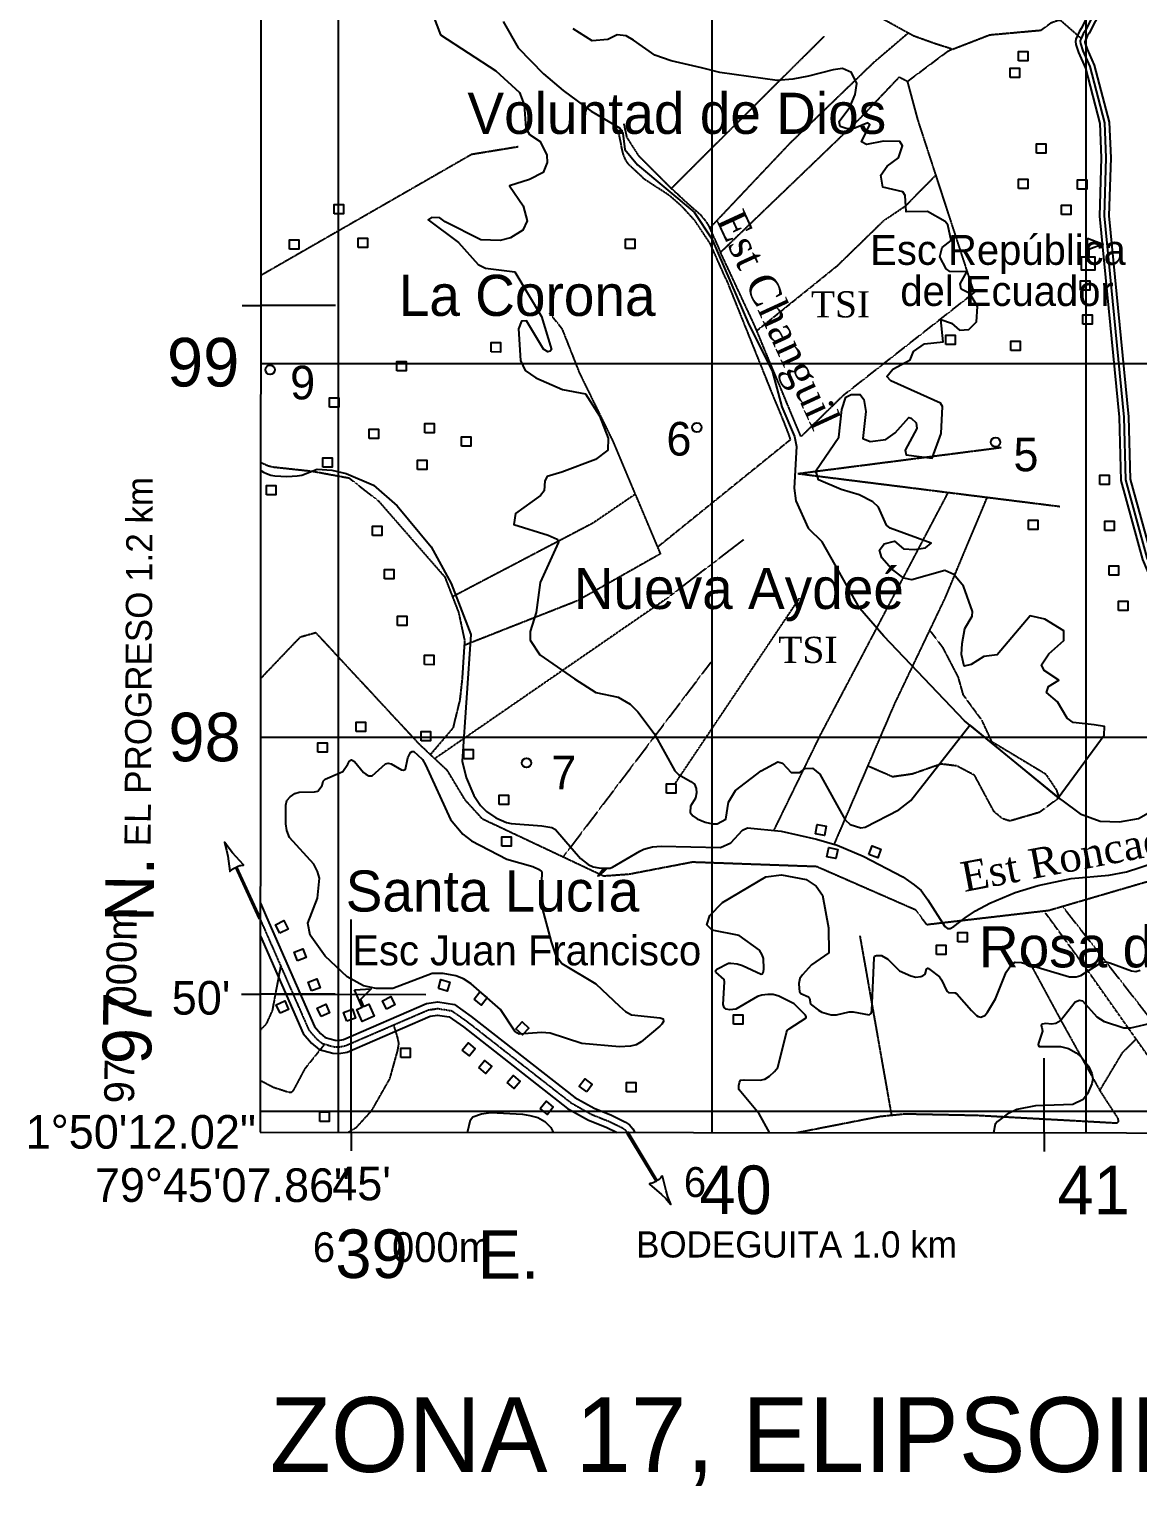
# Model space of a CAD drawing. Extents: x 638173 to 667318, y 9795622 to 9816401.
# Drawn here: x 638173 to 641139, y 9795997 to 9799895 of the extents above; entities that cross this region are included whole.
import ezdxf

# ---------------------------------------------------------------- set-up
doc = ezdxf.new("R2010")
doc.units = 0
doc.header["$MEASUREMENT"] = 0
doc.linetypes.add('DASHED', pattern=[0.75, 0.5, -0.25])
doc.linetypes.add('HIDDEN', pattern=[0.375, 0.25, -0.125])
for name, color, linetype in [('CAMINO2', 7, 'CONTINUOUS'), ('CAMINO5', 7, 'CONTINUOUS'), ('CAMINO6Y7', 7, 'CONTINUOUS'), ('CUADRICULAUTM', 7, 'CONTINUOUS'), ('EDIFICACION', 7, 'CONTINUOUS'), ('INFORMACIONMARGI', 7, 'CONTINUOUS'), ('NOMBRESPOBLADOS', 7, 'CONTINUOUS'), ('NOMBRESPROPIOS', 7, 'CONTINUOUS'), ('PANTANOINUNDACIO', 7, 'CONTINUOUS'), ('PARALELACAMINO', 7, 'CONTINUOUS'), ('PROYECCION', 7, 'CONTINUOUS'), ('PUNTOALTURA', 7, 'CONTINUOUS'), ('RIOINTERMITENTE', 7, 'CONTINUOUS'), ('TEXTOAZUL', 7, 'CONTINUOUS'), ('VALORCUADRICULAR', 7, 'CONTINUOUS'), ('VALORGEOGRAFICO', 7, 'CONTINUOUS')]:
    doc.layers.add(name, color=color, linetype=linetype)
doc.styles.add('cotas', font='SWITZN.TTF')
doc.styles.add('escuelas', font='SWZCONLN.TTF')
doc.styles.add('marginal', font='UNVR57W.TTF')
doc.styles.add('poblados', font='SWZCONDN.TTF')
doc.styles.add('rios', font='TIMESI_0.TTF')

# ---------------------------------------------------------------- blocks, each defined once
blk = doc.blocks.new('DESVIA')
at = {"layer": 'INFORMACIONMARGI', "color": 7, "linetype": 'Continuous'}
blk.add_lwpolyline([(202.16, 3.49), (185.9, 7.39), (147.68, 19.11), (146.85, 19.12), (146.96, 18.1), (149.36, 11.75), (149.85, 9.42), (150.15, 6.9), (150.53, 1.31), (-0.62, 1.3), (-0.61, -2.71), (150.58, -2.7), (150.4, -6.92), (149.98, -11.09), (149.1, -14.21), (146.85, -20.1), (146.86, -20.87), (147.8, -20.89), (188.55, -8.04), (203.45, -4.27), (223.03, -0.96), (223.77, -0.5), (223.03, 0.07), (202.16, 3.49)], close=True, dxfattribs=at)
blk = doc.blocks.new('COTA')
at = {"layer": 'PUNTOALTURA', "color": 1, "linetype": 'Continuous'}
blk.add_circle((0, 0), 12.5, dxfattribs=at)
blk = doc.blocks.new('CASA')
at = {"layer": 'EDIFICACION', "color": 4, "linetype": 'Continuous'}
blk.add_lwpolyline([(-12.57, -13.81), (-12.57, 11.18), (12.43, 11.18), (12.43, -13.82), (-12.57, -13.81)], close=True, dxfattribs=at)
blk = doc.blocks.new('ESCUEL')
at = {"layer": 'EDIFICACION', "color": 6, "linetype": 'Continuous'}
blk.add_lwpolyline([(-0.55, 67.48), (41.45, 51.74), (3.45, 37.48), (3.45, 17.27), (18.98, 17.27), (18.98, -17.74), (-16.02, -17.73), (-16.02, 17.27), (-0.55, 17.27), (-0.55, 67.48)], close=True, dxfattribs=at)

msp = doc.modelspace()

# ---------------------------------------------------------------- linework, layer by layer
at = {"layer": 'CAMINO2', "color": 2, "linetype": 'DASHED'}
msp.add_lwpolyline([(638791.34, 9797511.54), (638846.12, 9797386.85), (638920.73, 9797217.04), (638940.15, 9797194.51), (638956.74, 9797180.87), (638963.07, 9797179.08), (638988.26, 9797171.94), (639000.23, 9797171.37), (639018.75, 9797174.77), (639148.11, 9797230.7), (639240.59, 9797270.69), (639265.52, 9797274.3), (639303.43, 9797268.38), (639344.88, 9797239.14), (639622.62, 9797021.87), (639676.28, 9796991.55), (639723.23, 9796972.79), (639759.24, 9796955.47), (639766.86, 9796950.04), (639772.9, 9796942.32)], dxfattribs=at)
at = {"layer": 'CAMINO5', "color": 7, "linetype": 'Continuous'}
msp.add_lwpolyline([(641441.9, 9800383.71), (641278.54, 9800115.74), (641248.84, 9800094.97), (641217.3, 9800082.87), (641103.23, 9800052.38), (641075.68, 9800027.7), (641045.9, 9799984.6), (640997.89, 9799889.99), (640992.39, 9799881.75), (640987.11, 9799869.6), (640984.77, 9799864.22), (640984.22, 9799861.46), (640984.9, 9799856.33), (640991.19, 9799836.26), (641010.23, 9799794.44), (641049.46, 9799644.23), (641053.44, 9799550.32), (641048.24, 9799394.81), (641101.35, 9798856.81), (641105.53, 9798688.6), (641163.06, 9798479.92), (641286.33, 9798188.65), (641327.71, 9798173.79)], dxfattribs=at)
at = {"layer": 'CAMINO6Y7', "color": 2, "linetype": 'HIDDEN'}
for p, q in [((640298.61, 9799874.52), (639890.63, 9799468.54)), ((640700.95, 9799189.66), (640598.51, 9799504.3)), ((639993.27, 9799362.17), (640022.25, 9799297.45)), ((640036.75, 9799226.52), (639994.86, 9799320.53)), ((640237.43, 9798804.34), (640119.18, 9799087.84)), ((640208.95, 9798795.79), (639854.28, 9798509.08)), ((640774.19, 9798774.81), (640229.25, 9798704.69)), ((640631.12, 9798654.32), (640229.25, 9798704.69)), ((639854.28, 9798509.08), (639794.62, 9798650.64)), ((640735.51, 9798641.23), (640631.12, 9798654.32)), ((640929.73, 9798616.88), (640735.51, 9798641.23)), ((639861.9, 9798491.01), (639854.28, 9798509.08)), ((639899.15, 9797873.72), (640233.7, 9798372.22)), ((639996.25, 9798200.71), (639600.96, 9797679.47)), ((639257.7, 9797942.73), (639245.97, 9797953.74)), ((640326.92, 9797714.4), (640416.61, 9797922.83)), ((640937.79, 9797547.17), (640937.47, 9797547.57)), ((640480.27, 9796989.15), (640395.85, 9797468.66))]:
    msp.add_line(p, q, dxfattribs=at)
for points in [[(640524.41, 9799884.09), (640456.02, 9799921.8), (640394.84, 9799946.56), (640243.39, 9799984.64), (640180.16, 9800029.2), (640149.07, 9800060.32), (640142.42, 9800081.9), (639926.15, 9800258.34), (639888.42, 9800310.87), (639885.96, 9800346.06), (639860.63, 9800371.15), (639791.63, 9800388.34), (639773.08, 9800433.93), (639763.17, 9800486.92), (639669.63, 9800682.14)], [(640987.11, 9799869.6), (640934.72, 9799915.48), (640930.13, 9799918.3), (640925.75, 9799917.88), (640905.91, 9799910.6), (640879.16, 9799890.96), (640742.09, 9799878.53), (640643.79, 9799840.43), (640641.41, 9799841.19)], [(640524.41, 9799884.09), (640430.72, 9799804.08), (640207.68, 9799589.03), (639993.27, 9799362.17)], [(640641.41, 9799841.19), (640595.87, 9799855.72), (640538.74, 9799876.19), (640524.41, 9799884.09)], [(640522.69, 9799755.02), (640631.09, 9799836.26), (640641.41, 9799841.19)], [(640022.25, 9799297.45), (640398.05, 9799658.53), (640500.57, 9799766.62), (640522.69, 9799755.02)], [(640598.51, 9799504.3), (640550.32, 9799652.32), (640522.69, 9799755.02)], [(639763.29, 9799641.07), (639771.12, 9799605.44), (639802.7, 9799556.04), (639889.17, 9799469.88), (639890.63, 9799468.54)], [(639994.86, 9799320.53), (639953.78, 9799382.07), (639919.12, 9799420.02), (639886.54, 9799448.82), (639819.91, 9799492.13), (639777.14, 9799532.15), (639769.2, 9799543.05), (639762.86, 9799557.83), (639759.71, 9799569.29), (639748.96, 9799624.61)], [(639480.91, 9799579.53), (639356.13, 9799559.15), (638792.5, 9799235.42)], [(640119.18, 9799087.84), (640336.18, 9799262.88), (640459.81, 9799383.21), (640517.29, 9799421.77), (640598.51, 9799504.3)], [(639890.63, 9799468.54), (639939.03, 9799424.06), (639967.85, 9799398.9), (639983.98, 9799379.25), (639991.35, 9799366.46), (639993.27, 9799362.17)], [(640119.18, 9799087.84), (640112.36, 9799104.2), (640022.25, 9799297.45)], [(640036.75, 9799226.52), (640163.4, 9798911.06), (640190.29, 9798846.19), (640203.26, 9798812.97), (640208.95, 9798795.79)], [(640700.95, 9799189.66), (640350, 9798914.04), (640237.43, 9798804.34)], [(639794.62, 9798650.64), (639734.53, 9798793.24), (639645.58, 9798974.67), (639599.3, 9799092.05), (639565, 9799134.89)], [(638792.16, 9798735.44), (638812.41, 9798726.52), (638824.67, 9798723.45), (638930.48, 9798711.95), (639028.51, 9798693.87), (639107.34, 9798632.27), (639284.55, 9798429.02), (639321.41, 9798334.19), (639337.56, 9798259.22), (639330.95, 9798155.96), (639324.72, 9798100.15), (639306.44, 9798024.75), (639245.97, 9797953.74)], [(639794.62, 9798650.64), (639680.7, 9798572.79), (639305.22, 9798375.84)], [(640166.15, 9797752.68), (640290.54, 9798007.93), (640631.12, 9798654.32)], [(640582.1, 9798286.1), (640622.37, 9798370.54), (640735.51, 9798641.23)], [(640083.73, 9798528.22), (639873.8, 9798367.91), (639257.7, 9797942.73)], [(639861.9, 9798491.01), (639639.46, 9798365.11), (639336.71, 9798245.91)], [(639245.97, 9797953.74), (639216.56, 9797981.35), (638939.98, 9798279.41), (638897.28, 9798267.57), (638791.77, 9798156.94)], [(640416.61, 9797922.83), (640488.15, 9798089.08), (640582.1, 9798286.1)], [(640582.1, 9798286.1), (640616.59, 9798239.82), (640657.5, 9798161.16), (640670.95, 9798113.6), (640720.55, 9798046.08), (640746.72, 9797989.4), (640891.42, 9797902.44), (640920.61, 9797859.31), (640927.8, 9797838.09), (640875.24, 9797798.94), (640796.3, 9797775.96), (640776.64, 9797782.08), (640753.99, 9797801.11), (640702.17, 9797897.98), (640654.22, 9797923.29), (640612.22, 9797928.41), (640535.49, 9797901.6), (640482.62, 9797894.1), (640416.61, 9797922.83)], [(639600.96, 9797679.47), (639385.85, 9797780.85), (639339.48, 9797831.77), (639291.97, 9797910.56), (639257.7, 9797942.73)], [(640937.79, 9797547.17), (640900.25, 9797536.19), (640574.58, 9797498.36), (640544.44, 9797537.75), (640279.43, 9797653.8), (639947.06, 9797665.78), (639777.18, 9797633.21), (639709.4, 9797628.37), (639600.96, 9797679.47)], [(641247.09, 9797653.58), (641227.16, 9797631.78), (640937.79, 9797547.17)], [(641134.17, 9797192.58), (641012.41, 9797364.93), (640888.23, 9797534.79)], [(641333.58, 9797138.42), (641286.87, 9797095.37), (641176.07, 9797242.22), (640937.79, 9797547.17)], [(640835.98, 9797421.55), (640937.68, 9797233.59), (641036.84, 9797054.75)], [(638791.14, 9797216.59), (638808.1, 9797234.03), (638823.85, 9797268.95), (638846.12, 9797386.85)], [(639027.34, 9796944.18), (639048.33, 9796956.5), (639089.42, 9797001.57), (639137.87, 9797086.87), (639158.95, 9797163.09), (639161.66, 9797178.24), (639161.57, 9797182.85), (639158.79, 9797195.97), (639148.11, 9797230.7)], [(641036.84, 9797054.75), (641098.5, 9797157.68), (641134.17, 9797192.58)], [(641288.67, 9796975.06), (641247.92, 9797031.56), (641134.17, 9797192.58)], [(638963.07, 9797179.08), (638909.93, 9797112.88), (638878.54, 9797054.05), (638873.41, 9797049.26), (638865.65, 9797050.27), (638826.35, 9797062.85), (638791.05, 9797081.38)], [(641036.84, 9797054.75), (641084.6, 9796980.94), (641086.3, 9796974.03), (641084.89, 9796968.1)], [(640225.52, 9796942.34), (640448.52, 9796985.91), (640480.27, 9796989.15)], [(640480.27, 9796989.15), (640515.72, 9796992.76), (640708.85, 9796988.78), (641084.89, 9796968.1)]]:
    msp.add_lwpolyline(points, dxfattribs=at)
at = {"layer": 'CUADRICULAUTM', "color": 2, "linetype": 'Continuous'}
for points in [[(639000, 9796943.25), (639000, 9797000), (639000, 9798000), (639000, 9799000), (639000, 9800000), (639000, 9801000), (639000, 9802000), (639000, 9803000), (639000, 9804000), (639000, 9805000), (639000, 9806000), (639000, 9807000), (639000, 9808000), (639000, 9809000), (639000, 9810000), (639000, 9811000), (639000, 9812000), (639000, 9813000), (639000, 9814000), (639000, 9815369.88)], [(640000, 9796942.47), (640000, 9797000), (640000, 9798000), (640000, 9799000), (640000, 9800000), (640000, 9801000), (640000, 9802000), (640000, 9803000), (640000, 9804000), (640000, 9805000), (640000, 9806000), (640000, 9807000), (640000, 9808000), (640000, 9809000), (640000, 9810000), (640000, 9811000), (640000, 9812000), (640000, 9813000), (640000, 9814000), (640000, 9815369.17)], [(641000, 9796941.7), (641000, 9797000), (641000, 9798000), (641000, 9799000), (641000, 9800000), (641000, 9801000), (641000, 9802000), (641000, 9803000), (641000, 9804000), (641000, 9805000), (641000, 9806000), (641000, 9807000), (641000, 9808000), (641000, 9809000), (641000, 9810000), (641000, 9811000), (641000, 9812000), (641000, 9813000), (641000, 9814000), (641000, 9815368.47)], [(638792.34, 9799000), (639000, 9799000), (640000, 9799000), (641000, 9799000), (642000, 9799000), (643000, 9799000), (644000, 9799000), (645000, 9799000), (646000, 9799000), (647000, 9799000), (648000, 9799000), (649000, 9799000), (650000, 9799000), (651000, 9799000), (652000, 9799000), (653000, 9799000), (654000, 9799000), (655000, 9799000), (656000, 9799000)], [(638791.67, 9798000), (639000, 9798000), (640000, 9798000), (641000, 9798000), (642000, 9798000), (643000, 9798000), (644000, 9798000), (645000, 9798000), (646000, 9798000), (647000, 9798000), (648000, 9798000), (649000, 9798000), (650000, 9798000), (651000, 9798000), (652000, 9798000), (653000, 9798000), (654000, 9798000), (655000, 9798000), (656000, 9798000)], [(638791, 9797000), (639000, 9797000), (640000, 9797000), (641000, 9797000), (642000, 9797000), (643000, 9797000), (644000, 9797000), (645000, 9797000), (646000, 9797000), (647000, 9797000), (648000, 9797000), (649000, 9797000), (650000, 9797000), (651000, 9797000), (652000, 9797000), (653000, 9797000), (654000, 9797000), (655000, 9797000), (656000, 9797000)]]:
    msp.add_lwpolyline(points, dxfattribs=at)
at = {"layer": 'PANTANOINUNDACIO', "color": 2, "linetype": 'Continuous'}
for points in [[(639253.43, 9799930.7), (639272.7, 9799879.48), (639421.52, 9799782.81), (639484.68, 9799725.22), (639497.28, 9799691.9), (639501.68, 9799629.33), (639511.45, 9799612.94), (639539.77, 9799594.39), (639557.55, 9799557.71), (639558.38, 9799537.44), (639547.5, 9799511.32), (639511.56, 9799492.21), (639458.14, 9799475.21), (639494.67, 9799421.82), (639505.3, 9799381.52), (639493.75, 9799357.16), (639460.8, 9799336.59), (639433.09, 9799328.95), (639381.09, 9799331.25), (639285.83, 9799379.24), (639271.39, 9799389.64), (639249.28, 9799391.02), (639239.81, 9799384.43), (639321.27, 9799323.82), (639373.64, 9799265.17), (639393.56, 9799255.01), (639472.11, 9799245.57), (639543.28, 9799125.66), (639570.08, 9799037.31), (639566.15, 9799033.34), (639560.2, 9799031.59), (639548.85, 9799038.51), (639503.58, 9799114.19), (639489.62, 9799112.88), (639481.43, 9799092.42), (639486.96, 9799008.09), (639499.77, 9798981.25), (639528.22, 9798962.05), (639599.73, 9798930.73), (639661.37, 9798919.17), (639698.55, 9798860.26), (639722.09, 9798799.86), (639721.13, 9798768.6), (639687.39, 9798742.91), (639597.85, 9798709.24), (639558.29, 9798697.43), (639551.91, 9798685.98), (639550.18, 9798659.64), (639540.59, 9798647.11), (639473.96, 9798598.91), (639469.69, 9798569.13), (639560.89, 9798540.73), (639585.6, 9798529.65), (639588.72, 9798522.05), (639540.17, 9798414.08), (639529.17, 9798333.68), (639513, 9798283.4), (639513, 9798259.91), (639538.46, 9798220.75), (639631.5, 9798156.82), (639689.11, 9798119.67), (639748.63, 9798107.58), (639780.65, 9798088.83), (639800.61, 9798067.85), (639844.63, 9798010), (639900.39, 9797909.82), (639910.19, 9797900.67)], [(640630.28, 9799371), (640623.06, 9799380.29), (640575.98, 9799406.84), (640518.95, 9799405.87), (640516.05, 9799449.66), (640509.71, 9799459.33), (640456.03, 9799472.05), (640450.89, 9799503.81), (640468.41, 9799528.16), (640498.69, 9799550.01), (640508.71, 9799582.57), (640501.83, 9799594.05), (640458.63, 9799595.04), (640412.54, 9799585.83), (640399.49, 9799593.17), (640421.5, 9799639.64), (640416.61, 9799643.72), (640381.68, 9799629.9), (640360.83, 9799627.52), (640341.87, 9799633.76), (640339.44, 9799647.78), (640368.38, 9799685.85), (640382.74, 9799719.9), (640387.08, 9799749.18), (640372.81, 9799778.4), (640348.39, 9799789.27), (640323.18, 9799785.56), (640257.19, 9799768.53), (640215.88, 9799761.1), (640173.36, 9799757.11), (640020.32, 9799778.29), (639971.42, 9799790.94), (639889.89, 9799809.42), (639846.78, 9799825.21), (639789.59, 9799865.12), (639769.43, 9799876.92), (639745.54, 9799879.56), (639721.03, 9799866.68), (639678.53, 9799863.57), (639627.73, 9799895.86)], [(640268.53, 9797916.99), (640288.25, 9797901.43), (640355.91, 9797779.22), (640368.66, 9797766.46), (640397.33, 9797757.47), (640409.24, 9797759.7), (640499.49, 9797805.92), (640530.94, 9797831.26), (640689.14, 9798032.2), (640925.3, 9797838.43), (641048.24, 9798005.85), (641049.2, 9798028.55), (641021.4, 9798033.51), (640965.43, 9798039.75), (640949.96, 9798051.6), (640923.99, 9798094.7), (640893.93, 9798119.64), (640900.03, 9798136.25), (640927.3, 9798153.26), (640888.25, 9798179.04), (640880.86, 9798193.98), (640900.78, 9798223.68), (640940.55, 9798259.2), (640940.86, 9798284.68), (640889.88, 9798316.45), (640850.32, 9798324.66), (640762.63, 9798221), (640726.71, 9798216.42), (640692.88, 9798194.76), (640674.25, 9798190.65), (640667.13, 9798221.72), (640668.47, 9798251.18), (640675.71, 9798290.64), (640695.01, 9798323.76), (640696.03, 9798336.13), (640671.8, 9798404.16), (640646.63, 9798435.76), (640622.04, 9798446.19), (640533.8, 9798421.32), (640512.25, 9798425.45), (640479.77, 9798450.36), (640454.02, 9798480.22), (640447.09, 9798500.47), (640459.67, 9798517.35), (640488.01, 9798524.78), (640511.71, 9798504.4), (640541.12, 9798502.09), (640570.94, 9798507.18), (640586.16, 9798519.56), (640476.24, 9798559.34), (640466.38, 9798567.48), (640444.55, 9798615.36), (640429.97, 9798630.31), (640393.56, 9798648.86), (640344.81, 9798663.25), (640284.34, 9798689.12), (640277.34, 9798712.92), (640339.13, 9798803.22), (640346.68, 9798876.87), (640357.27, 9798910), (640371.89, 9798917.41), (640395.43, 9798916.88), (640405.67, 9798903.88), (640410.8, 9798871.95), (640402.84, 9798799.73), (640422.4, 9798791.57), (640464.67, 9798797.09), (640489.73, 9798814.87), (640526.22, 9798855.26), (640532.61, 9798853.93), (640545.91, 9798840.91), (640547.34, 9798826.3), (640516.08, 9798768.23), (640518.88, 9798755.28), (640588.36, 9798746.84), (640612.45, 9798813.1), (640616.37, 9798885.34), (640610.77, 9798894.25), (640477.87, 9798953.38), (640466.94, 9798965.62), (640483.51, 9798984.69), (640529.48, 9799009.85), (640538.33, 9799032.27), (640568.07, 9799053.02), (640618.24, 9799058.25), (640611.74, 9799117.37), (640640.23, 9799107.53), (640661.17, 9799089.56), (640686.12, 9799091.38), (640706.65, 9799111.84), (640709.75, 9799152.5), (640688.94, 9799186.92), (640666.4, 9799199.17), (640663.46, 9799212.9), (640681.11, 9799245.31), (640635.35, 9799246.6), (640625.7, 9799252.96), (640609.31, 9799285.68), (640614.76, 9799310.71), (640639.22, 9799329.34), (640630.28, 9799371)], [(639544.16, 9797639.8), (639541.2, 9797556.04), (639568.77, 9797452.81), (639579.66, 9797420.58), (639597.58, 9797394.37), (639688.64, 9797340.8), (639751.56, 9797280.43), (639767.8, 9797265.96), (639784.15, 9797257.28), (639861.14, 9797249.85), (639868.76, 9797246.53), (639869.81, 9797239.53), (639864.86, 9797232.92), (639859.44, 9797227.36), (639809.77, 9797185.3), (639796.71, 9797177.16), (639781.51, 9797173.51), (639752.18, 9797171.45), (639650.86, 9797180.73), (639566.09, 9797207.98), (639543.41, 9797209.89), (639483.63, 9797205.84), (639477.04, 9797208.96), (639472.1, 9797214.01), (639433.9, 9797271.28), (639354.87, 9797340.63), (639334.9, 9797353.73), (639314.43, 9797361.96), (639280.62, 9797368.31), (639250.7, 9797367.98), (639145.48, 9797328.26), (639100.69, 9797327.6), (639067.44, 9797335.25), (639023.76, 9797359.03), (638964.27, 9797414.52), (638924.52, 9797470.68), (638918.42, 9797502.66), (638943.69, 9797569.98), (638949.26, 9797622.76), (638944.14, 9797640.55), (638933.95, 9797660.27), (638869.26, 9797732.2), (638861.79, 9797750.99), (638859.36, 9797768.26), (638859.37, 9797818.33), (638862.26, 9797831.04), (638870.99, 9797840.61), (638883.59, 9797849.81), (638895.28, 9797852.74), (638936.39, 9797853.69), (638945.03, 9797856.22), (638956.2, 9797871.08), (638959.64, 9797882.76), (638964.88, 9797887.54), (639003.89, 9797904.73), (639011.52, 9797908.91), (639025.04, 9797928.29), (639028.91, 9797935.56), (639035.47, 9797940.04), (639043.44, 9797935.56), (639066.77, 9797905.66), (639073.48, 9797901.16), (639081.23, 9797897.29), (639090.64, 9797896.73), (639125.79, 9797928.77), (639132.74, 9797930.5), (639140.81, 9797928.77), (639168.91, 9797912.79), (639174.23, 9797911.82), (639179.12, 9797914.48), (639186, 9797944.76), (639193.13, 9797959.53), (639197.49, 9797961.71), (639201.8, 9797961.62), (639212.02, 9797953.48), (639224.61, 9797940.88), (639232.58, 9797926.63), (639300.3, 9797779.8), (639333.13, 9797741.15), (639356.31, 9797722.89), (639450.2, 9797673.68), (639520.12, 9797654.24), (639537.33, 9797646.54), (639544.16, 9797639.8)], [(639910.19, 9797900.67), (639942.63, 9797882.12), (639952.52, 9797874.38), (639957.37, 9797863.21), (639958.09, 9797851.59), (639955.51, 9797837.41), (639942.36, 9797815.97), (639940.59, 9797798.97), (639947.97, 9797789.82), (639959.9, 9797781.47), (639981.37, 9797773.11), (640000.4, 9797768.72), (640013.53, 9797768.85), (640036.33, 9797781.11), (640043.27, 9797826.72), (640062.55, 9797857.72), (640130.95, 9797910.21), (640175.71, 9797933.98), (640187.65, 9797931.05), (640210.79, 9797906.15), (640234.21, 9797905.4), (640249.04, 9797916.33), (640268.53, 9797916.99)], [(640153.37, 9796942.35), (640125.23, 9796992.83), (640072.53, 9797056.98), (640071.02, 9797059.84), (640071.51, 9797068.75), (640073, 9797076.67), (640075.9, 9797082.29), (640085.87, 9797083.6), (640128.07, 9797083.06), (640140.82, 9797085.08), (640153.69, 9797093.5), (640167.06, 9797105.87), (640175.8, 9797116.51), (640198.55, 9797210.55), (640200.59, 9797215.17), (640206.26, 9797220.19), (640251.33, 9797249.83), (640251.27, 9797252.33), (640249.16, 9797256.82), (640219.31, 9797286.58), (640178.07, 9797307.8), (640162.9, 9797312.15), (640148.66, 9797312.15), (640132.52, 9797310.25), (640121, 9797306.18), (640063.27, 9797272.81), (640054.96, 9797271.31), (640047.05, 9797270.68), (640037.55, 9797272.58), (640032.22, 9797277.31), (640029.32, 9797284.92), (640033.17, 9797345.52), (640031.85, 9797351.72), (640009.69, 9797371.34), (640009.18, 9797375.13), (640012.23, 9797379.89), (640043.25, 9797395.4), (640049.87, 9797395.42), (640066.99, 9797393.82), (640080.66, 9797389.16), (640130.99, 9797365.82), (640134.73, 9797367.23), (640137.5, 9797372.39), (640138.21, 9797380.21), (640136.78, 9797408.26), (640133.47, 9797417.88), (640126.26, 9797430.48), (640071.99, 9797469.86), (639999.86, 9797484.27), (639985.18, 9797498.66), (639993.34, 9797523.05), (640027.93, 9797558.22), (640143.32, 9797626.74), (640185.73, 9797631.77), (640251.53, 9797619.49), (640278.46, 9797601.83), (640295, 9797577.65), (640311.19, 9797490.07), (640311.61, 9797423.23), (640265.57, 9797391.13), (640241.21, 9797364.3), (640234.76, 9797354.3), (640231.57, 9797341.65), (640232.29, 9797327.91), (640233.5, 9797319.72), (640237.35, 9797314.18), (640257.69, 9797305.88), (640260.49, 9797301.89), (640262.66, 9797287.18), (640265.82, 9797284.11), (640284.11, 9797269.59), (640292.98, 9797264.98), (640305.56, 9797261.16), (640318.56, 9797257.89), (640332.79, 9797257.78), (640366.07, 9797265.77), (640377.01, 9797265.62), (640420.03, 9797257.36), (640425.08, 9797261.02), (640426.96, 9797269.24), (640432.86, 9797409.57), (640434.24, 9797414.1), (640439.8, 9797416.52), (640452.97, 9797416.63), (640470.13, 9797406.68), (640501.11, 9797375.07), (640531, 9797361.43), (640545.07, 9797358.41), (640557.7, 9797359.76), (640563.29, 9797361.45), (640569.37, 9797366), (640573.51, 9797379.53), (640576.45, 9797382.71), (640578.98, 9797381.7), (640581.87, 9797379.05), (640608.34, 9797358.91), (640613.07, 9797351.31), (640627.57, 9797320.43), (640631.8, 9797317.32), (640649.84, 9797315.88), (640654.39, 9797313.35)], [(640654.39, 9797313.35), (640693.96, 9797269.1), (640706.82, 9797255.64), (640711.89, 9797252.97), (640718.61, 9797251.24), (640729.51, 9797255.64), (640736.48, 9797264.76), (640757.52, 9797300.05), (640786.59, 9797371.67), (640800.79, 9797391.69), (640810.81, 9797398.4), (640827.44, 9797397.77), (640955.69, 9797359.53), (640973.42, 9797358.69), (640986.37, 9797362.64), (641042.3, 9797398.37), (641052.83, 9797399.34), (641063.82, 9797396.51), (641121.66, 9797374.84), (641133.19, 9797373.34), (641145.01, 9797376.75)], [(641180.3, 9797235.95), (641118.81, 9797221.67), (641101.52, 9797221.61), (641049.55, 9797238.34), (641030.24, 9797250.89), (640991.67, 9797293.74), (640982.4, 9797295.82), (640970.9, 9797291.69), (640931.89, 9797241.12), (640919.53, 9797234.37), (640907.36, 9797232.66), (640892.11, 9797233.9), (640882.66, 9797232.61), (640880.3, 9797228.7), (640881.72, 9797223.97), (640883.34, 9797214.11), (640872.73, 9797181.9), (640871.6, 9797176.91), (640874.62, 9797172.92), (640881.24, 9797172.45), (640931.73, 9797172.7), (640953.09, 9797167.72), (640973.36, 9797155.5), (640986.65, 9797145.5), (640996.43, 9797132.4), (641006.98, 9797120.45), (641015.27, 9797100.35), (641018.32, 9797085.94), (641015.81, 9797072.72), (641003.82, 9797046.28), (640992.16, 9797031.29), (640965.09, 9797017.81)], [(639345.03, 9796942.98), (639353.59, 9796976.14), (639359.24, 9796984.18), (639382.86, 9796992.9), (639408.19, 9796996.42), (639492.5, 9796991.82), (639511.74, 9796988.41), (639533.93, 9796982.75), (639552.1, 9796972.47), (639567.91, 9796955.8), (639571.41, 9796951.04), (639573.16, 9796947.37), (639574.44, 9796942.8)], [(640965.09, 9797017.81), (640864.67, 9797014.29), (640815.34, 9797003.84), (640788.98, 9796991.61), (640763.51, 9796972.47), (640756.64, 9796964.72), (640752.8, 9796941.89)]]:
    msp.add_lwpolyline(points, dxfattribs=at)
at = {"layer": 'PARALELACAMINO', "color": 7, "linetype": 'Continuous'}
msp.add_line((638791.37, 9797556), (638807.44, 9797518.41), dxfattribs=at)
for points in [[(641424.39, 9800379), (641269.23, 9800124.48), (641242.93, 9800106.09), (641213.44, 9800094.78), (641097.12, 9800063.68), (641066.24, 9800036.02), (641035.14, 9799991.01), (640987.08, 9799896.31), (640981.4, 9799887.8), (640972.74, 9799867.82), (640971.56, 9799861.87), (640972.65, 9799853.62), (640979.49, 9799831.78), (640998.41, 9799790.24), (641037.03, 9799642.36), (641040.93, 9799550.26), (641035.72, 9799394.4), (641088.87, 9798856.04), (641093.07, 9798686.76), (641151.23, 9798475.81), (641276.95, 9798178.74), (641323.49, 9798162.03)], [(641438.54, 9800354.17), (641287.85, 9800107), (641254.75, 9800083.85), (641221.16, 9800070.96), (641109.34, 9800041.08), (641085.12, 9800019.38), (641056.66, 9799978.19), (641008.7, 9799883.67), (641003.38, 9799875.7), (640996.91, 9799860.88), (640997.15, 9799859.04), (641002.89, 9799840.74), (641022.05, 9799798.64), (641061.89, 9799646.1), (641065.95, 9799550.38), (641060.76, 9799395.22), (641113.83, 9798857.58), (641117.99, 9798690.44), (641174.89, 9798484.03), (641295.71, 9798198.56), (641331.93, 9798185.55)], [(638807.44, 9797518.41), (638935.7, 9797226.48), (638952.42, 9797207.07), (638965.03, 9797196.71), (638991.1, 9797189.32), (638999.05, 9797188.95), (639013.63, 9797191.62), (639235.78, 9797287.68), (639265.62, 9797292), (639310.17, 9797285.04), (639355.32, 9797253.19), (639632.37, 9797036.46), (639683.87, 9797007.36), (639730.28, 9796988.82), (639768.18, 9796970.59), (639779.08, 9796962.82), (639787.34, 9796952.26), (639793.17, 9796942.63)], [(638791.31, 9797468.13), (638905.76, 9797207.6), (638927.88, 9797181.95), (638948.45, 9797165.03), (638985.42, 9797154.56), (639001.41, 9797153.79), (639023.87, 9797157.92), (639245.4, 9797253.7), (639265.42, 9797256.6), (639296.69, 9797251.72), (639334.44, 9797225.09), (639612.87, 9797007.28), (639668.69, 9796975.74), (639716.18, 9796956.76), (639745.48, 9796942.67)]]:
    msp.add_lwpolyline(points, dxfattribs=at)
at = {"layer": 'PROYECCION', "color": 7, "linetype": 'Continuous'}
for p, q in [((638742.39, 9799155.2), (638792.39, 9799155.16)), ((638992.39, 9799155.01), (638792.39, 9799155.16)), ((639033.92, 9797112.36), (639034.2, 9797512.36)), ((638741.17, 9797312.57), (638791.17, 9797312.53)), ((638741.17, 9797312.57), (638791.17, 9797312.53)), ((638991.17, 9797312.38), (638791.17, 9797312.53)), ((638834.06, 9797312.5), (639234.06, 9797312.22)), ((639033.8, 9796943.2), (639033.95, 9797143.2)), ((640887.89, 9796941.78), (640888.04, 9797141.78)), ((639033.8, 9796943.2), (639033.76, 9796893.2)), ((639033.8, 9796943.2), (639033.76, 9796893.2)), ((640887.89, 9796941.78), (640887.85, 9796891.78))]:
    msp.add_line(p, q, dxfattribs=at)
msp.add_lwpolyline([(638790.96, 9796943.41), (666604.83, 9796921.85), (666619.7, 9815350.33), (638803.33, 9815370.02)], close=True, dxfattribs=at)
at = {"layer": 'RIOINTERMITENTE', "color": 132, "linetype": 'Continuous'}
for points in [[(639440.85, 9799915.27), (639480.69, 9799844.67), (639548.35, 9799775.27), (639601.09, 9799730.23), (639676.38, 9799675.59), (639751.95, 9799630.49), (639760.52, 9799616.44), (639765.92, 9799572.24), (639799.96, 9799531.85)], [(639799.96, 9799531.85), (639951.35, 9799404.8), (639998.83, 9799333.49), (640097.89, 9799104.22), (640160.65, 9798980.69), (640186.03, 9798884.09), (640220.43, 9798805.01), (640225.37, 9798778.36), (640219.11, 9798666.96), (640223.58, 9798632.92), (640257.07, 9798559.87), (640294.55, 9798523.35)], [(638792.15, 9798713.66), (638792.17, 9798713.64), (638799.47, 9798709.08), (638807.62, 9798705.52), (638819.19, 9798701.62), (638830.37, 9798699.78), (638845.61, 9798698.4), (638860.3, 9798697.88), (638876.55, 9798698.23), (638889.58, 9798699.41), (638902.18, 9798701.04), (638942.97, 9798717.52), (638982.04, 9798714.55), (639020.44, 9798706.14), (639094.03, 9798674.33), (639157.12, 9798619.6), (639247.88, 9798509.49), (639301.25, 9798411.11), (639354.01, 9798274.96), (639331.23, 9797936.01), (639341.52, 9797892.07), (639362.06, 9797843.91), (639379.94, 9797817.16), (639396.35, 9797801.35), (639420.93, 9797784.76), (639449.92, 9797772.26), (639462.62, 9797769.06), (639544.1, 9797762.99), (639570.92, 9797758.43), (639581.16, 9797753.31), (639648, 9797675.7), (639668.6, 9797659.7), (639681.97, 9797653.35), (639696.94, 9797650.59), (639712.13, 9797649.57), (639726.8, 9797650.08), (639733.44, 9797652.35), (639806.1, 9797695.07), (639817.39, 9797700.71), (639840.17, 9797706.79), (639863.84, 9797708.86), (640021.91, 9797704.81), (640049.69, 9797717.43), (640081.25, 9797751.46), (640094.07, 9797757.43), (640184.51, 9797749.27), (640278.67, 9797727.87), (640334.26, 9797711.02), (640404.18, 9797682.35), (640509.75, 9797627.02), (640540.63, 9797605.55), (640558.55, 9797589.67), (640576.73, 9797565.43), (640622.61, 9797494.02), (640629.27, 9797488.82), (640636.15, 9797488.48), (640646.2, 9797493.49), (640677.06, 9797517.06), (640703.97, 9797535.51), (640742.82, 9797556.06), (640810.55, 9797585), (640872.3, 9797603.68), (640959.95, 9797622.35), (641061.21, 9797631.32), (641108.48, 9797640.43), (641182.06, 9797664.37)], [(640935.31, 9797831.44), (640674.5, 9798044.14), (640458.78, 9798271), (640394.81, 9798344.29), (640294.55, 9798523.35)], [(640935.31, 9797831.44), (640984.42, 9797795.14), (641037.92, 9797775.47), (641089.14, 9797773.48), (641140.61, 9797782.83), (641167.12, 9797797.9), (641228.84, 9797920.69), (641242.3, 9797937.62), (641260.77, 9797955.57), (641343.45, 9797998.68)]]:
    msp.add_lwpolyline(points, dxfattribs=at)

# ---------------------------------------------------------------- block references
at = {"layer": 'EDIFICACION', "color": 4, "linetype": 'Continuous'}
for p in [(640832.03, 9799823.65), (640809.99, 9799778.93), (640880.21, 9799576.66), (640831.92, 9799482.24), (640989.91, 9799479.88), (639001.16, 9799414.23), (640947.34, 9799412.47), (638881.95, 9799319.37), (639065.48, 9799323.85), (639780.98, 9799321.94), (640997.53, 9799210.25), (641004.02, 9799119.05), (639421.19, 9799044.64), (640637.15, 9799064.86), (640811.36, 9799048.87), (639168.96, 9798994.33), (638988.59, 9798896.76), (639094.65, 9798813), (639243.57, 9798828.74), (639342.25, 9798792.37), (638970.85, 9798736.66), (639223.91, 9798730.11), (638820.41, 9798662.35), (641049.58, 9798689.76), (639103.68, 9798553.76), (640858.79, 9798569.63), (641062.47, 9798567.19), (639135.76, 9798437.46), (641074.45, 9798447.27), (641099.61, 9798352.79), (639170.86, 9798312.76), (639243.31, 9798208.12), (639060.09, 9798029.37), (639233.88, 9798004.21), (638957.69, 9797973.83), (639348.52, 9797956.47), (639442.85, 9797833.85), (639890.19, 9797864.12), (639450.01, 9797722.57), (640669.46, 9797466.35), (640612.83, 9797432.78), (640069.11, 9797246.63), (639179.23, 9797157.21), (639782.87, 9797065.26), (638962.89, 9796986.31)]:
    msp.add_blockref('CASA', p, dxfattribs=at)
at = {"layer": 'EDIFICACION', "color": 6, "linetype": 'Continuous'}
msp.add_blockref('ESCUEL', (641004.27, 9799267.79), dxfattribs=at)
at = {"layer": 'EDIFICACION', "color": 4, "linetype": 'Continuous'}
for p, xscale, yscale, rotation in [((640290.99, 9797753.2), 1.000000321662141, 1.000000321662141, 349.4589496453905), ((640321.7, 9797691.4), 0.9999982414707655, 0.9999982414707655, 348.4806108767034), ((640435.92, 9797694.93), 0.9999991412218566, 0.9999991412218566, 339.3222312306625), ((638848.15, 9797494.02), 1.000000745293669, 1.000000745293669, 25.99839786942356), ((638897.46, 9797419.47), 1.000001246792588, 1.000001246792588, 21.86938432375184), ((638934.82, 9797338.54), 1.00000077813424, 1.00000077813424, 20.1865947690691), ((639283.33, 9797337.47), 0.9999995797617218, 0.9999995797617218, 343.5427648726417), ((639133.91, 9797290.45), 0.9999998483954835, 0.9999998483954835, 27.30508642444593), ((639381.35, 9797302.18), 1.000000281026118, 1.000000281026118, 321.7218723930811), ((638849.8, 9797279.23), 1.000001468989435, 1.000001468989435, 24.16043508423803), ((638959.51, 9797270.52), 0.9999970322205906, 0.9999970322205906, 23.93529061848527), ((639029.62, 9797257.54), 1.000000396927685, 1.000000396927685, 20.18034907261539), ((639493, 9797222.1), 1.000000266671236, 1.000000266671236, 317.587399354093), ((639349.54, 9797165.9), 1.000001990990283, 1.000001990990283, 320.3320286440789), ((639393.76, 9797118.89), 1.000001990990283, 1.000001990990283, 320.3320286440789), ((639469.76, 9797078.8), 1.000001990990283, 1.000001990990283, 320.3320286440789), ((639660.67, 9797069.58), 0.9999972474360683, 0.9999972474360683, 53.14659093132227), ((639558.2, 9797009.68), 1.000001990990283, 1.000001990990283, 320.3320286440789)]:
    msp.add_blockref('CASA', p, dxfattribs=dict(at, xscale=xscale, yscale=yscale, rotation=rotation))
at = {"layer": 'EDIFICACION', "color": 6, "linetype": 'Continuous', "xscale": 0.9999985738888103, "yscale": 0.9999985738888103, "rotation": 23.64978809097014}
msp.add_blockref('ESCUEL', (639070.79, 9797262.67), dxfattribs=at)
at = {"layer": 'INFORMACIONMARGI', "color": 7, "linetype": 'Continuous'}
for p, xscale, yscale, rotation in [((638788.5, 9797515.86), 0.9999987797580907, 0.9999987797580907, 114.6994100504318), ((639774.25, 9796942.13), 1.000000318116789, 1.000000318116789, 301.0817629308393)]:
    msp.add_blockref('DESVIA', p, dxfattribs=dict(at, xscale=xscale, yscale=yscale, rotation=rotation))
at = {"layer": 'PUNTOALTURA', "color": 1, "linetype": 'Continuous'}
for p in [(638817.38, 9798983.42), (639959.12, 9798829.12), (640758.02, 9798789.5), (639503.21, 9797931.39)]:
    msp.add_blockref('COTA', p, dxfattribs=at)

# ---------------------------------------------------------------- texts
at = {"layer": 'INFORMACIONMARGI', "color": 7, "linetype": 'Continuous', "style": 'poblados'}
msp.add_text('EL PROGRESO 1.2 km', height=70, rotation=89.66612, dxfattribs=at).set_placement((638497.65, 9797708.1))
for s, height, p in [('BODEGUITA 1.0 km', 70, (639796.31, 9796608.19)), ('ZONA 17, ELIPSOIDE WGS 84', 200, (638816.45, 9796034.42))]:
    msp.add_text(s, height=height, dxfattribs=at).set_placement(p)
at = {"layer": 'NOMBRESPOBLADOS', "color": 7, "linetype": 'Continuous', "style": 'poblados'}
for s, p in [('Voluntad de Dios', (639345.18, 9799614.45)), ('La Corona', (639161.45, 9799127.4)), ('Nueva Ayde%%233', (639629.78, 9798343.35)), ('Santa Luc%%237a', (639019.56, 9797533.76)), ('Rosa de Oro', (640713.57, 9797384.42))]:
    msp.add_text(s, height=110, dxfattribs=at).set_placement(p)
at = {"layer": 'NOMBRESPROPIOS', "color": 6, "linetype": 'Continuous', "style": 'escuelas'}
for s, p in [('Esc Rep%%250blica', (640422.63, 9799263.98)), ('del Ecuador', (640503.26, 9799154.03)), ('Esc Juan Francisco', (639037.16, 9797389.86))]:
    msp.add_text(s, height=80, dxfattribs=at).set_placement(p)
at = {"layer": 'PUNTOALTURA', "color": 7, "linetype": 'Continuous', "style": 'cotas'}
for s, p in [('9', (638870.86, 9798904.1)), ('6', (639877.53, 9798753.68)), ('5', (640805.87, 9798711.74)), ('7', (639569.55, 9797860.72))]:
    msp.add_text(s, height=90, dxfattribs=at).set_placement(p)
at = {"layer": 'TEXTOAZUL', "color": 5, "linetype": 'Continuous', "style": 'rios'}
for s, rotation, p in [('Est Changuil', 294.72453, (640009.12, 9799385.68)), ('Est Roncador', 10.7873, (640673.82, 9797585.86))]:
    msp.add_text(s, height=80, rotation=rotation, dxfattribs=at).set_placement(p)
at = {"layer": 'TEXTOAZUL', "color": 4, "linetype": 'Continuous', "style": 'rios'}
for p in [(640263.93, 9799123.42), (640176.73, 9798198.95)]:
    msp.add_text('TSI', height=70, dxfattribs=at).set_placement(p)
at = {"layer": 'VALORCUADRICULAR', "color": 6, "linetype": 'Continuous', "style": 'poblados'}
for s, height, p in [('99', 130, (638541.57, 9798938.56)), ('98', 130, (638545.31, 9797935.79)), ('6', 80, (639924.12, 9796770.16)), ('40', 130, (639965.7, 9796724.33)), ('41', 130, (640923.89, 9796723.62)), ('6', 80, (638931.66, 9796595.93)), ('39', 130, (638991.88, 9796553.34)), ('000m', 80, (639143.32, 9796595.93)), ('E.', 130, (639372.88, 9796551.14))]:
    msp.add_text(s, height=height, dxfattribs=at).set_placement(p)
for s, height, p in [('N.', 130, (638505.43, 9797505.57)), ('000m', 80, (638458.2, 9797276.5)), ('97', 130, (638499.17, 9797124.62)), ('97', 80, (638453.27, 9797020.21))]:
    msp.add_text(s, height=height, rotation=89.38953, dxfattribs=at).set_placement(p)
at = {"layer": 'VALORGEOGRAFICO', "color": 2, "linetype": 'Continuous', "style": 'marginal'}
for s, rotation, p in [("50'", 359.96004, (638554.17, 9797258.09)), ('1%%17650\'12.02"', 359.95997, (638163.5, 9796899.61)), ('79%%17645\'07.86"', 359.96004, (638348.47, 9796757.09)), ("45'", 359.95997, (638983.47, 9796761.34))]:
    msp.add_text(s, height=90, rotation=rotation, dxfattribs=at).set_placement(p)

doc.saveas('drawing.dxf')
